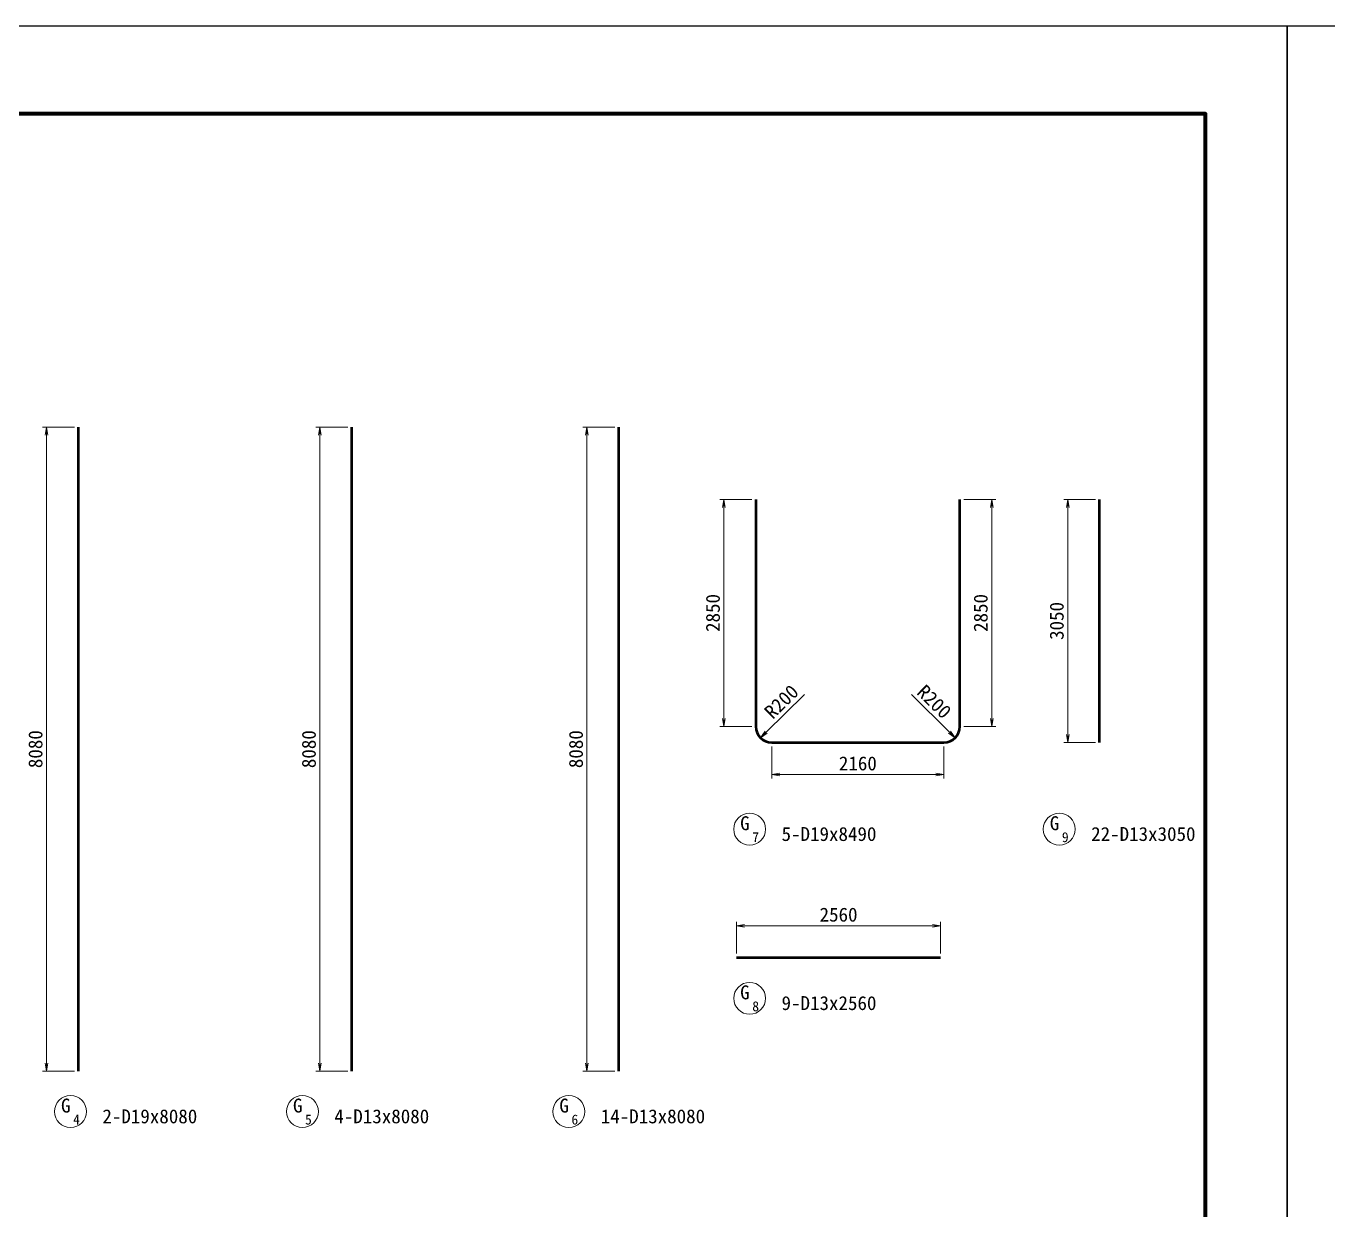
# Model space of a CAD drawing. Header units: millimetres. Extents: x 169470 to 758170, y -17820 to 11880.
# Drawn here: x 405948 to 422282, y -2970 to 11880 of the extents above; entities that cross this region are included whole.
import ezdxf
from ezdxf.enums import TextEntityAlignment as Align

# ---------------------------------------------------------------- set-up
doc = ezdxf.new("R2010")
doc.units = ezdxf.units.MM
doc.header["$LTSCALE"] = 50
doc.header["$PDSIZE"] = 300
doc.layers.get('Defpoints').update_dxf_attribs({"color": 151})
for name, color, linetype, lineweight in [('D-STR-DIM', 7, 'Continuous', 13), ('D-STR-HTXT', 7, 'Continuous', 13), ('D-STR-STR1', 2, 'Continuous', 50), ('D-STR-TXT', 7, 'Continuous', 13), ('D-TTL', 2, 'Continuous', 140)]:
    doc.layers.add(name, color=color, linetype=linetype, lineweight=lineweight)
doc.styles.add('YOKO_GOTHIC', font='MS Gothic.ttf')
doc.dimstyles.new('S50', dxfattribs={"dimscale": 50, "dimtxt": 3.5, "dimasz": 2, "dimexe": 1, "dimexo": 1, "dimgap": 1, "dimtad": 1, "dimdec": 0, "dimzin": 1, "dimdsep": 46, "dimtxsty": 'YOKO_GOTHIC', "dimblk": 'OPEN', "dimcen": 0, "dimclrd": 256, "dimclre": 256, "dimclrt": 256, "dimaunit": 1, "dimadec": 3, "dimazin": 0, "dimtfac": 1, "dimtdec": 0, "dimtix": 1, "dimtmove": 2, "dimatfit": 3, "dimldrblk": 'OPEN', "dimfxl": 1, "dimlwd": -1, "dimlwe": -1, "dimarcsym": 2})

# ---------------------------------------------------------------- blocks, each defined once
blk = doc.blocks.new('_Open')
at = {"color": 0, "linetype": 'ByBlock', "lineweight": -2}
for p, q in [((-1, 0.17), (0, 0)), ((-1, -0.17), (0, 0)), ((0, 0), (-1, 0))]:
    blk.add_line(p, q, dxfattribs=at)
blk = doc.blocks.new('*D3675')
at = {"layer": 'D-STR-DIM', "transparency": 16777216}
for p, q in [((406554, 6850), (406154, 6850)), ((406204, -1130), (406204, 6750)), ((406554, -1230), (406154, -1230))]:
    blk.add_line(p, q, dxfattribs=at)
at = {"layer": 'Defpoints', "color": 0, "transparency": 16777216}
for p in [(406204, 6850), (406604, 6850), (406604, -1230)]:
    blk.add_point(p, dxfattribs=at)
at = {"layer": 'D-STR-DIM', "transparency": 16777216, "xscale": 100, "yscale": 100, "zscale": 100}
for p, rotation in [((406204, 6850), 90), ((406204, -1230), 270)]:
    blk.add_blockref('_Open', p, dxfattribs=dict(at, rotation=rotation))
at = {"layer": 'D-STR-DIM', "transparency": 16777216, "insert": (406067, 2810), "char_height": 175, "attachment_point": 5, "rotation": 90, "style": 'YOKO_GOTHIC'}
blk.add_mtext('8080', dxfattribs=at)
blk = doc.blocks.new('*D3676')
at = {"layer": 'D-STR-DIM', "transparency": 16777216}
for p, q in [((409984, 6850), (409584, 6850)), ((409634, -1130), (409634, 6750)), ((409984, -1230), (409584, -1230))]:
    blk.add_line(p, q, dxfattribs=at)
at = {"layer": 'Defpoints', "color": 0, "transparency": 16777216}
for p in [(409634, 6850), (410034, 6850), (410034, -1230)]:
    blk.add_point(p, dxfattribs=at)
at = {"layer": 'D-STR-DIM', "transparency": 16777216, "xscale": 100, "yscale": 100, "zscale": 100}
for p, rotation in [((409634, 6850), 90), ((409634, -1230), 270)]:
    blk.add_blockref('_Open', p, dxfattribs=dict(at, rotation=rotation))
at = {"layer": 'D-STR-DIM', "transparency": 16777216, "insert": (409497, 2810), "char_height": 175, "attachment_point": 5, "rotation": 90, "style": 'YOKO_GOTHIC'}
blk.add_mtext('8080', dxfattribs=at)
blk = doc.blocks.new('*D3677')
at = {"layer": 'D-STR-DIM', "transparency": 16777216}
for p, q in [((413335, 6850), (412935, 6850)), ((412985, -1130), (412985, 6750)), ((413335, -1230), (412935, -1230))]:
    blk.add_line(p, q, dxfattribs=at)
at = {"layer": 'Defpoints', "color": 0, "transparency": 16777216}
for p in [(412985, 6850), (413385, 6850), (413385, -1230)]:
    blk.add_point(p, dxfattribs=at)
at = {"layer": 'D-STR-DIM', "transparency": 16777216, "xscale": 100, "yscale": 100, "zscale": 100}
for p, rotation in [((412985, 6850), 90), ((412985, -1230), 270)]:
    blk.add_blockref('_Open', p, dxfattribs=dict(at, rotation=rotation))
at = {"layer": 'D-STR-DIM', "transparency": 16777216, "insert": (412848, 2810), "char_height": 175, "attachment_point": 5, "rotation": 90, "style": 'YOKO_GOTHIC'}
blk.add_mtext('8080', dxfattribs=at)
blk = doc.blocks.new('*D3678')
at = {"layer": 'D-STR-DIM', "transparency": 16777216}
for p, q in [((414862, 245), (414862, 645)), ((414962, 595), (417322, 595)), ((417422, 245), (417422, 645))]:
    blk.add_line(p, q, dxfattribs=at)
at = {"layer": 'Defpoints', "color": 0, "transparency": 16777216}
for p in [(417422, 595), (414862, 195), (417422, 195)]:
    blk.add_point(p, dxfattribs=at)
at = {"layer": 'D-STR-DIM', "transparency": 16777216, "xscale": 100, "yscale": 100, "zscale": 100, "rotation": 180}
blk.add_blockref('_Open', (414862, 595), dxfattribs=at)
at = {"layer": 'D-STR-DIM', "transparency": 16777216, "xscale": 100, "yscale": 100, "zscale": 100}
blk.add_blockref('_Open', (417422, 595), dxfattribs=at)
at = {"layer": 'D-STR-DIM', "transparency": 16777216, "insert": (416142, 733), "char_height": 175, "attachment_point": 5, "style": 'YOKO_GOTHIC'}
blk.add_mtext('2560', dxfattribs=at)
blk = doc.blocks.new('*D3679')
at = {"layer": 'D-STR-DIM', "transparency": 16777216}
for p, q in [((419367, 5943), (418967, 5943)), ((419017, 2993), (419017, 5843)), ((419367, 2893), (418967, 2893))]:
    blk.add_line(p, q, dxfattribs=at)
at = {"layer": 'Defpoints', "color": 0, "transparency": 16777216}
for p in [(419017, 5943), (419417, 5943), (419417, 2893)]:
    blk.add_point(p, dxfattribs=at)
at = {"layer": 'D-STR-DIM', "transparency": 16777216, "xscale": 100, "yscale": 100, "zscale": 100}
for p, rotation in [((419017, 5943), 90), ((419017, 2893), 270)]:
    blk.add_blockref('_Open', p, dxfattribs=dict(at, rotation=rotation))
at = {"layer": 'D-STR-DIM', "transparency": 16777216, "insert": (418880, 4418), "char_height": 175, "attachment_point": 5, "rotation": 90, "style": 'YOKO_GOTHIC'}
blk.add_mtext('3050', dxfattribs=at)
blk = doc.blocks.new('*D3447')
at = {"layer": 'D-STR-DIM', "transparency": 16777216}
for p, q in [((415304, 2843), (415304, 2443)), ((417464, 2843), (417464, 2443)), ((415404, 2493), (417364, 2493))]:
    blk.add_line(p, q, dxfattribs=at)
at = {"layer": 'Defpoints', "color": 0, "transparency": 16777216}
for p in [(415304, 2893), (417464, 2893), (417464, 2493)]:
    blk.add_point(p, dxfattribs=at)
at = {"layer": 'D-STR-DIM', "transparency": 16777216, "xscale": 100, "yscale": 100, "zscale": 100, "rotation": 180}
blk.add_blockref('_Open', (415304, 2493), dxfattribs=at)
at = {"layer": 'D-STR-DIM', "transparency": 16777216, "xscale": 100, "yscale": 100, "zscale": 100}
blk.add_blockref('_Open', (417464, 2493), dxfattribs=at)
at = {"layer": 'D-STR-DIM', "transparency": 16777216, "insert": (416384, 2630), "char_height": 175, "attachment_point": 5, "style": 'YOKO_GOTHIC'}
blk.add_mtext('2160', dxfattribs=at)
blk = doc.blocks.new('*D3467')
at = {"layer": 'D-STR-DIM', "transparency": 16777216}
for p, q in [((415054, 5943), (414654, 5943)), ((414704, 3193), (414704, 5843)), ((415054, 3093), (414654, 3093))]:
    blk.add_line(p, q, dxfattribs=at)
at = {"layer": 'Defpoints', "color": 0, "transparency": 16777216}
for p in [(414704, 5943), (415104, 5943), (415104, 3093)]:
    blk.add_point(p, dxfattribs=at)
at = {"layer": 'D-STR-DIM', "transparency": 16777216, "xscale": 100, "yscale": 100, "zscale": 100}
for p, rotation in [((414704, 5943), 90), ((414704, 3093), 270)]:
    blk.add_blockref('_Open', p, dxfattribs=dict(at, rotation=rotation))
at = {"layer": 'D-STR-DIM', "transparency": 16777216, "insert": (414566, 4518), "char_height": 175, "attachment_point": 5, "rotation": 90, "style": 'YOKO_GOTHIC'}
blk.add_mtext('2850', dxfattribs=at)
blk = doc.blocks.new('*D3468')
at = {"layer": 'D-STR-DIM', "transparency": 16777216}
for p, q in [((417714, 5943), (418114, 5943)), ((418064, 5843), (418064, 3193)), ((417714, 3093), (418114, 3093))]:
    blk.add_line(p, q, dxfattribs=at)
at = {"layer": 'Defpoints', "color": 0, "transparency": 16777216}
for p in [(417664, 5943), (417664, 3093), (418064, 3093)]:
    blk.add_point(p, dxfattribs=at)
at = {"layer": 'D-STR-DIM', "transparency": 16777216, "xscale": 100, "yscale": 100, "zscale": 100}
for p, rotation in [((418064, 5943), 90), ((418064, 3093), 270)]:
    blk.add_blockref('_Open', p, dxfattribs=dict(at, rotation=rotation))
at = {"layer": 'D-STR-DIM', "transparency": 16777216, "insert": (417926, 4518), "char_height": 175, "attachment_point": 5, "rotation": 90, "style": 'YOKO_GOTHIC'}
blk.add_mtext('2850', dxfattribs=at)
blk = doc.blocks.new('*D3485')
at = {"layer": 'D-STR-DIM', "transparency": 16777216}
blk.add_line((417055, 3494), (417535, 3023), dxfattribs=at)
at = {"layer": 'Defpoints', "color": 0, "transparency": 16777216}
for p in [(417464, 3093), (417606, 2953)]:
    blk.add_point(p, dxfattribs=at)
at = {"layer": 'D-STR-DIM', "transparency": 16777216, "xscale": 100, "yscale": 100, "zscale": 100, "rotation": 315.5138902801843}
blk.add_blockref('_Open', (417606, 2953), dxfattribs=at)
at = {"layer": 'D-STR-DIM', "transparency": 16777216, "insert": (417342, 3405), "char_height": 175, "attachment_point": 5, "rotation": 315.5139, "style": 'YOKO_GOTHIC'}
blk.add_mtext('R200', dxfattribs=at)
blk = doc.blocks.new('*D3867')
at = {"layer": 'D-STR-DIM', "transparency": 16777216}
blk.add_line((415713, 3494), (415232, 3023), dxfattribs=at)
blk.add_arc((415304, 3093), 200, 210.1622, 255.6761, dxfattribs=at)
at = {"layer": 'Defpoints', "color": 0, "transparency": 16777216}
for p in [(415161, 2953), (415304, 3093)]:
    blk.add_point(p, dxfattribs=at)
at = {"layer": 'D-STR-DIM', "transparency": 16777216, "xscale": 100, "yscale": 100, "zscale": 100, "rotation": 224.4861097198393}
blk.add_blockref('_Open', (415161, 2953), dxfattribs=at)
at = {"layer": 'D-STR-DIM', "transparency": 16777216, "insert": (415426, 3405), "char_height": 175, "attachment_point": 5, "rotation": 44.4861, "style": 'YOKO_GOTHIC'}
blk.add_mtext('R200', dxfattribs=at)

msp = doc.modelspace()

# ---------------------------------------------------------------- linework, layer by layer
at = {"layer": 'D-STR-HTXT'}
for centre in [(415026.67, 1805.91), (418910.96, 1805.91), (415026.67, -315.3)]:
    msp.add_circle(centre, 200, dxfattribs=at)
at = {"layer": 'D-STR-HTXT', "color": 3}
for centre in [(406505.69, -1735.65), (409415.63, -1735.65), (412758.13, -1735.65)]:
    msp.add_circle(centre, 200, dxfattribs=at)
at = {"layer": 'D-STR-STR1'}
for points in [[(406604.03, -1229.5), (406604.03, 6850.5)], [(410034.43, -1229.5), (410034.43, 6850.5)], [(413385.1, -1229.5), (413385.1, 6850.5)], [(419417.14, 2892.71), (419417.14, 5942.71)], [(414861.92, 195.14), (417421.92, 195.14)]]:
    msp.add_lwpolyline(points, dxfattribs=at)
msp.add_lwpolyline([(415103.75, 5942.71), (415103.75, 3092.71, 0.41421356), (415303.75, 2892.71), (417463.75, 2892.71, 0.41421356), (417663.75, 3092.71), (417663.75, 5942.71)], format="xyb", dxfattribs=at)
at = {"layer": 'D-TTL'}
msp.add_lwpolyline([(380744.53, 10780), (380744.53, -16720), (420744.53, -16720), (420744.53, 10780)], close=True, dxfattribs=at)
at = {"layer": 'Defpoints', "color": 1}
for points in [[(379719.53, 11880), (379719.53, -17820), (421769.53, -17820), (421769.53, 11880)], [(421769.53, 11880), (421769.53, -17820), (463819.53, -17820), (463819.53, 11880)]]:
    msp.add_lwpolyline(points, close=True, dxfattribs=at)

# ---------------------------------------------------------------- texts
at = {"layer": 'D-STR-TXT', "style": 'YOKO_GOTHIC'}
for s, height, p in [('G ', 175, (415026.67, 1880.91)), ('G ', 175, (418910.96, 1880.91)), ('7', 125, (415101.67, 1705.91)), ('9', 125, (418985.96, 1705.91)), ('G ', 175, (415026.67, -240.3)), ('8', 125, (415101.67, -415.3))]:
    msp.add_text(s, height=height, dxfattribs=at).set_placement(p, align=Align.MIDDLE_CENTER)
for s, p in [('5-D19x8490', (415426.67, 1605.91)), ('22-D13x3050', (419310.96, 1605.91)), ('9-D13x2560', (415426.67, -515.3))]:
    msp.add_text(s, height=175, dxfattribs=at).set_placement(p, align=Align.BOTTOM_LEFT)
at = {"layer": 'D-STR-TXT', "color": 3, "style": 'YOKO_GOTHIC'}
for s, height, p in [('G ', 175, (406505.69, -1660.65)), ('G ', 175, (409415.63, -1660.65)), ('G ', 175, (412758.13, -1660.65)), ('4', 125, (406580.69, -1835.65)), ('5', 125, (409490.63, -1835.65)), ('6', 125, (412833.13, -1835.65))]:
    msp.add_text(s, height=height, dxfattribs=at).set_placement(p, align=Align.MIDDLE_CENTER)
for s, p in [('2-D19x8080', (406905.69, -1935.65)), ('4-D13x8080', (409815.63, -1935.65)), ('14-D13x8080', (413158.13, -1935.65))]:
    msp.add_text(s, height=175, dxfattribs=at).set_placement(p, align=Align.BOTTOM_LEFT)

# ---------------------------------------------------------------- dimensions: what is measured, and where the dimension line sits
at = {"layer": 'D-STR-DIM'}
for p1, p2, distance, picture, middle in [((406604.03, -1229.5), (406604.03, 6850.5), 400, '*D3675', (406066.53, 2810.5)), ((410034.43, -1229.5), (410034.43, 6850.5), 400, '*D3676', (409496.93, 2810.5)), ((413385.1, -1229.5), (413385.1, 6850.5), 400, '*D3677', (412847.6, 2810.5)), ((415103.75, 3092.71), (415103.75, 5942.71), 400, '*D3467', (414566.25, 4517.71)), ((417663.75, 5942.71), (417663.75, 3092.71), 400, '*D3468', (417926.25, 4517.71)), ((419417.14, 2892.71), (419417.14, 5942.71), 400, '*D3679', (418879.64, 4417.71)), ((415303.75, 2892.71), (417463.75, 2892.71), -400, '*D3447', (416383.75, 2630.21)), ((414861.92, 195.14), (417421.92, 195.14), 400, '*D3678', (416141.92, 732.64))]:
    dim = msp.add_aligned_dim(p1=p1, p2=p2, distance=distance, dimstyle='S50', dxfattribs=at)
    dim.commit()
    dim.dimension.update_dxf_attribs({"geometry": picture, "text_midpoint": middle})
for center, mpoint, picture, middle in [((415303.75, 3092.71), (415161.07, 2952.57), '*D3867', (415521.86, 3306.94)), ((417463.75, 3092.71), (417606.44, 2952.57), '*D3485', (417245.65, 3306.94))]:
    dim = msp.add_radius_dim(center=center, mpoint=mpoint, dimstyle='S50', override={"dimtmove": 0}, dxfattribs=at)
    dim.commit()
    dim.dimension.update_dxf_attribs({"geometry": picture, "text_midpoint": middle, "dimtype": 164})

doc.saveas('drawing.dxf')
